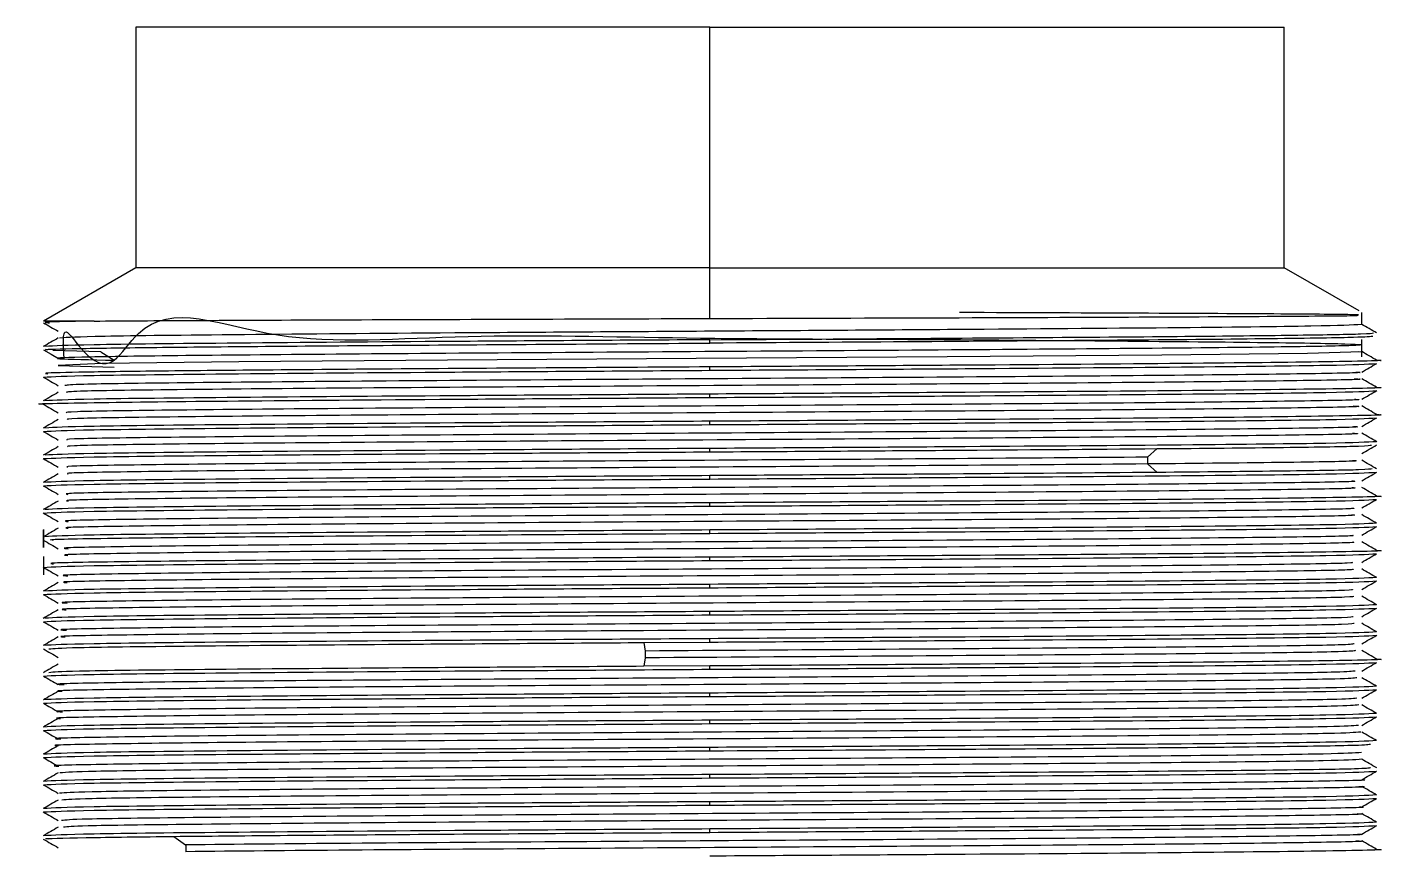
# Model space of a CAD drawing. Header units: millimetres. Extents: x 101 to 291, y 114 to 180.
# Drawn here: x 169.64 to 176.12, y 176.19 to 180.1 of the extents above; entities that cross this region are included whole.
import ezdxf

# ---------------------------------------------------------------- set-up
doc = ezdxf.new("R2010")
doc.units = ezdxf.units.MM

msp = doc.modelspace()

# ---------------------------------------------------------------- linework, layer by layer
at = {"color": 7, "linetype": 'Continuous', "lineweight": 25}
for p, q in [((170.1586, 180.0999), (170.1586, 178.9589)), ((172.8836, 180.0999), (170.1586, 180.0999)), ((172.8836, 178.9589), (172.8836, 180.0999)), ((172.8836, 180.0999), (175.6086, 180.0999)), ((175.6086, 178.9589), (175.6086, 180.0999)), ((170.1586, 178.9589), (169.72, 178.7057)), ((172.8836, 178.9589), (170.1586, 178.9589)), ((172.8836, 178.7178), (172.8836, 178.9589)), ((172.8836, 178.9589), (175.6086, 178.9589)), ((175.9646, 178.7534), (175.6086, 178.9589)), ((175.9772, 178.6894), (175.9772, 178.7468)), ((169.9609, 178.7057), (169.72, 178.7057)), ((172.8836, 178.6009), (172.8836, 178.617)), ((175.9772, 178.5355), (175.9772, 178.6178)), ((169.9919, 178.56), (169.7651, 178.5652)), ((169.9919, 178.5601), (170.0557, 178.5198)), ((172.8836, 178.4719), (172.8836, 178.488)), ((172.8836, 178.3429), (172.8836, 178.359)), ((172.8836, 178.2139), (172.8836, 178.23)), ((172.8836, 178.0849), (172.8836, 178.101)), ((175.0067, 178.1), (174.9598, 178.0597)), ((174.9598, 178.0597), (174.9598, 178.0274)), ((174.9598, 178.0274), (175.0067, 177.9871)), ((172.8836, 177.9559), (172.8836, 177.972)), ((172.8836, 177.8269), (172.8836, 177.843)), ((169.72, 177.7165), (169.72, 177.6309)), ((169.72, 177.714), (169.72, 177.6309)), ((169.72, 177.6309), (169.72, 177.714)), ((172.8836, 177.6979), (172.8836, 177.714)), ((169.72, 177.5875), (169.72, 177.5019)), ((172.8836, 177.5689), (172.8836, 177.585)), ((172.8836, 177.4399), (172.8836, 177.456)), ((172.8836, 177.3109), (172.8836, 177.327)), ((172.5696, 177.1798), (172.8836, 177.1819)), ((172.5696, 177.1799), (172.5765, 177.1396)), ((172.8836, 177.1819), (172.8836, 177.198)), ((172.5765, 177.1072), (172.5696, 177.0669)), ((172.5765, 177.1395), (172.5765, 177.1073)), ((172.8836, 177.069), (172.5696, 177.067)), ((172.8836, 177.0529), (172.8836, 177.069)), ((172.8836, 176.9239), (172.8836, 176.94)), ((172.8836, 176.7949), (172.8836, 176.811)), ((172.8836, 176.6659), (172.8836, 176.682)), ((172.8836, 176.5369), (172.8836, 176.553)), ((172.8836, 176.4079), (172.8836, 176.424)), ((170.3391, 176.2597), (170.3952, 176.2194)), ((172.8836, 176.2789), (172.8836, 176.295)), ((170.3953, 176.2194), (170.3953, 176.1871))]:
    msp.add_line(p, q, dxfattribs=at)
at = {"color": 7, "linetype": 'Continuous', "lineweight": 25, "flags": 128}
for points in [[(169.7207, 178.5684), (169.7561, 178.548), (169.7914, 178.5276)], [(175.9615, 178.5607), (175.9769, 178.5601), (175.7193, 178.552), (175.0283, 178.5439), (174.0095, 178.5359), (172.8187, 178.5278), (171.6378, 178.5197), (170.6473, 178.5116), (169.9986, 178.5036), (169.7908, 178.4955), (170.0557, 178.4874), (170.0557, 178.4874)]]:
    msp.add_lwpolyline(points, dxfattribs=at)
at = {"color": 7, "linetype": 'Continuous', "lineweight": 25}
for points, knots in [([(169.8184, 178.5282), (169.8141, 178.5928), (169.8026, 178.7671), (169.9886, 178.3756), (170.2628, 178.8277), (170.7987, 178.5695), (171.7105, 178.6518), (172.7709, 178.6208), (173.8416, 178.6201), (174.8006, 178.6113), (175.5343, 178.6047), (175.9567, 178.5975), (176.0182, 178.5905), (175.7116, 178.5834), (175.0729, 178.5764), (174.1771, 178.5693), (173.1294, 178.5622), (172.0528, 178.5551), (171.0742, 178.5481), (170.3063, 178.541), (169.8475, 178.5339), (169.7215, 178.5269), (169.9443, 178.5221), (170.0557, 178.5198)], [0, 0, 0, 0, 0.023196, 0.062577, 0.076601, 0.127902, 0.179203, 0.230505, 0.281806, 0.333107, 0.384408, 0.435709, 0.487009, 0.538309, 0.589609, 0.640908, 0.692207, 0.743506, 0.794805, 0.846104, 0.897403, 0.948702, 1, 1, 1, 1]), ([(172.8836, 178.7178), (173.2428, 178.719), (173.9603, 178.7213), (174.9115, 178.7248), (175.6059, 178.7284), (175.9799, 178.7314), (175.9604, 178.7332), (175.9534, 178.7339)], [0, 0, 0, 0, 0.2195218, 0.4386165, 0.657284, 0.8755244, 1, 1, 1, 1]), ([(175.962, 178.7354), (175.872, 178.7366), (175.6921, 178.7389), (175.0092, 178.7425), (174.3812, 178.7448), (174.0675, 178.746)], [0, 0, 0, 0, 0.33399, 0.667323, 1, 1, 1, 1]), ([(169.9609, 178.7057), (169.8403, 178.7035), (169.692, 178.7008), (169.7396, 178.6981), (169.7484, 178.6976)], [0, 0, 0, 0, 0.8130371, 1, 1, 1, 1]), ([(169.7198, 178.6977), (169.7316, 178.6909), (169.7551, 178.6773), (169.7787, 178.6637), (169.7905, 178.6569)], [0, 0, 0, 0, 0.5, 1, 1, 1, 1]), ([(175.9773, 178.6894), (175.9284, 178.6867), (175.8306, 178.6813), (175.1069, 178.6732), (174.0772, 178.6651), (172.8566, 178.657), (171.6399, 178.649), (170.6224, 178.6409), (169.921, 178.6329), (169.8374, 178.6276), (169.7963, 178.625)], [0, 0, 0, 0, 0.125441, 0.250883, 0.376326, 0.501771, 0.627217, 0.752664, 0.878112, 1, 1, 1, 1]), ([(169.9609, 178.7057), (170.1057, 178.7067), (170.3951, 178.7087), (171.1091, 178.7117), (171.9556, 178.7148), (172.5744, 178.7168), (172.8836, 178.7178)], [0, 0, 0, 0, 0.2506228, 0.5008304, 0.7506228, 1, 1, 1, 1]), ([(176.0474, 178.6491), (176.0356, 178.656), (176.012, 178.6696), (175.9885, 178.6832), (175.9767, 178.69)], [0, 0, 0, 0, 0.5, 1, 1, 1, 1]), ([(169.7904, 178.6255), (169.7786, 178.6187), (169.755, 178.6051), (169.7315, 178.5914), (169.7197, 178.5846)], [0, 0, 0, 0, 0.5, 1, 1, 1, 1]), ([(172.8836, 178.617), (172.469, 178.6143), (171.6399, 178.6089), (170.5947, 178.6009), (169.8686, 178.5929), (169.774, 178.5876), (169.7275, 178.585)], [0, 0, 0, 0, 0.251947, 0.503893, 0.75584, 1, 1, 1, 1]), ([(169.7412, 178.5686), (169.7353, 178.5692), (169.7108, 178.5714), (169.8665, 178.5754), (170.2018, 178.5805), (170.7157, 178.5856), (171.3592, 178.5907), (172.0974, 178.5958), (172.6215, 178.5992), (172.8836, 178.6009)], [0, 0, 0, 0, 0.050507, 0.208756, 0.367005, 0.525253, 0.683502, 0.841751, 1, 1, 1, 1]), ([(172.8836, 178.617), (173.1683, 178.6188), (173.7378, 178.6225), (174.5296, 178.6281), (175.2038, 178.6336), (175.7039, 178.6392), (176.0076, 178.6445), (176.0252, 178.6479), (176.0333, 178.6495)], [0, 0, 0, 0, 0.170584, 0.341168, 0.511752, 0.682336, 0.85292, 1, 1, 1, 1]), ([(176.0301, 178.6328), (176.0087, 178.6309), (175.963, 178.6268), (175.5093, 178.6205), (174.8018, 178.614), (173.8926, 178.6074), (173.2199, 178.6031), (172.8836, 178.6009)], [0, 0, 0, 0, 0.18049, 0.385367, 0.590245, 0.795122, 1, 1, 1, 1]), ([(176.0474, 178.5201), (176.0356, 178.5269), (176.012, 178.5405), (175.9885, 178.5541), (175.9767, 178.561)], [0, 0, 0, 0, 0.5, 1, 1, 1, 1]), ([(169.7201, 178.4396), (169.7677, 178.4423), (169.8628, 178.4477), (170.5943, 178.4557), (171.64, 178.4638), (172.4691, 178.4692), (172.8836, 178.4719)], [0, 0, 0, 0, 0.249949, 0.499966, 0.749983, 1, 1, 1, 1]), ([(172.8836, 178.488), (172.6215, 178.4863), (172.0974, 178.4829), (171.3592, 178.4778), (170.7157, 178.4727), (170.2018, 178.4676), (169.8665, 178.4625), (169.7108, 178.4585), (169.7353, 178.4563), (169.7412, 178.4558)], [0, 0, 0, 0, 0.158297, 0.316595, 0.474892, 0.63319, 0.791487, 0.949784, 1, 1, 1, 1]), ([(175.9485, 178.4636), (175.9567, 178.4631), (176.0089, 178.4603), (175.7364, 178.455), (175.1399, 178.4479), (174.2366, 178.4407), (173.1777, 178.4335), (172.0816, 178.4263), (171.0804, 178.4191), (170.3094, 178.4119), (169.8437, 178.4052), (169.8287, 178.401), (169.8221, 178.3991)], [0, 0, 0, 0, 0.020822, 0.1322838, 0.243745, 0.3552056, 0.4666654, 0.5781246, 0.6895831, 0.8010409, 0.9124983, 1, 1, 1, 1]), ([(176.0401, 178.5205), (176.0426, 178.5204), (176.1273, 178.5176), (175.8472, 178.5122), (175.1882, 178.5041), (174.1234, 178.4961), (173.2969, 178.4907), (172.8836, 178.488)], [0, 0, 0, 0, 0.007261, 0.255445, 0.50363, 0.751815, 1, 1, 1, 1]), ([(172.8836, 178.4719), (173.2982, 178.4746), (174.1273, 178.4799), (175.173, 178.488), (175.9045, 178.4961), (175.9996, 178.5014), (176.0471, 178.5041)], [0, 0, 0, 0, 0.250011, 0.500023, 0.750034, 1, 1, 1, 1]), ([(175.9767, 178.4634), (175.9886, 178.4702), (176.0122, 178.4839), (176.0359, 178.4975), (176.0477, 178.5044)], [0, 0, 0, 0, 0.5, 1, 1, 1, 1]), ([(169.7196, 178.4399), (169.7314, 178.433), (169.7551, 178.4194), (169.7787, 178.4057), (169.7905, 178.3989)], [0, 0, 0, 0, 0.5, 1, 1, 1, 1]), ([(175.9415, 178.4318), (175.9533, 178.4312), (176.0115, 178.4282), (175.7387, 178.4228), (175.1393, 178.4156), (174.2368, 178.4084), (173.1776, 178.4012), (172.0817, 178.394), (171.0801, 178.3868), (170.3103, 178.3796), (169.8515, 178.3731), (169.8351, 178.369), (169.8283, 178.3673)], [0, 0, 0, 0, 0.028204, 0.139664, 0.251124, 0.362583, 0.474041, 0.585499, 0.696955, 0.808412, 0.919867, 1, 1, 1, 1]), ([(176.0476, 178.3911), (176.0358, 178.3979), (176.0121, 178.4115), (175.9885, 178.4252), (175.9767, 178.432)], [0, 0, 0, 0, 0.5, 1, 1, 1, 1]), ([(169.7266, 178.3104), (169.7243, 178.3105), (169.6399, 178.3132), (169.9202, 178.3187), (170.5789, 178.3267), (171.6438, 178.3348), (172.4703, 178.3402), (172.8836, 178.3429)], [0, 0, 0, 0, 0.006712, 0.255034, 0.503356, 0.751678, 1, 1, 1, 1]), ([(169.7906, 178.3675), (169.7788, 178.3607), (169.7551, 178.347), (169.7314, 178.3334), (169.7196, 178.3266)], [0, 0, 0, 0, 0.5, 1, 1, 1, 1]), ([(172.8836, 178.359), (172.469, 178.3563), (171.6399, 178.3509), (170.5947, 178.3429), (169.8687, 178.3349), (169.7742, 178.3296), (169.7276, 178.327)], [0, 0, 0, 0, 0.251988, 0.503977, 0.755965, 1, 1, 1, 1]), ([(175.9422, 178.3346), (175.9518, 178.334), (176.0006, 178.331), (175.7126, 178.3256), (175.0963, 178.3185), (174.1816, 178.3113), (173.1171, 178.3041), (172.023, 178.2969), (171.0305, 178.2897), (170.2756, 178.2825), (169.8331, 178.276), (169.8291, 178.2718), (169.8274, 178.2701)], [0, 0, 0, 0, 0.027236, 0.138666, 0.250096, 0.361527, 0.472958, 0.58439, 0.695823, 0.807255, 0.918687, 1, 1, 1, 1]), ([(176.0396, 178.3915), (176.0422, 178.3914), (176.1273, 178.3886), (175.8473, 178.3832), (175.1882, 178.3751), (174.1234, 178.3671), (173.2969, 178.3617), (172.8836, 178.359)], [0, 0, 0, 0, 0.00778, 0.255835, 0.50389, 0.751945, 1, 1, 1, 1]), ([(172.8836, 178.3429), (173.2982, 178.3456), (174.1273, 178.3509), (175.173, 178.359), (175.9045, 178.3671), (175.9996, 178.3724), (176.0471, 178.3751)], [0, 0, 0, 0, 0.250011, 0.500023, 0.750034, 1, 1, 1, 1]), ([(175.9768, 178.3344), (175.9887, 178.3412), (176.0123, 178.3549), (176.036, 178.3685), (176.0478, 178.3754)], [0, 0, 0, 0, 0.5, 1, 1, 1, 1]), ([(169.7196, 178.3109), (169.7314, 178.304), (169.7551, 178.2904), (169.7787, 178.2767), (169.7905, 178.2699)], [0, 0, 0, 0, 0.5, 1, 1, 1, 1]), ([(175.9367, 178.3028), (175.9495, 178.302), (176.0038, 178.2989), (175.7147, 178.2934), (175.0958, 178.2862), (174.1817, 178.279), (173.117, 178.2718), (172.0231, 178.2646), (171.0302, 178.2574), (170.2766, 178.2502), (169.8403, 178.2438), (169.8345, 178.2399), (169.8322, 178.2383)], [0, 0, 0, 0, 0.0345816, 0.1460093, 0.2574377, 0.3688668, 0.4802965, 0.5917266, 0.7031569, 0.8145873, 0.9260174, 1, 1, 1, 1]), ([(176.0477, 178.2621), (176.0359, 178.2689), (176.0122, 178.2826), (175.9886, 178.2962), (175.9767, 178.303)], [0, 0, 0, 0, 0.5, 1, 1, 1, 1]), ([(169.7906, 178.2385), (169.7788, 178.2317), (169.7551, 178.218), (169.7315, 178.2044), (169.7196, 178.1975)], [0, 0, 0, 0, 0.5, 1, 1, 1, 1]), ([(169.7201, 178.1816), (169.7677, 178.1843), (169.8628, 178.1897), (170.5943, 178.1977), (171.64, 178.2058), (172.4691, 178.2112), (172.8836, 178.2139)], [0, 0, 0, 0, 0.24995, 0.499966, 0.749983, 1, 1, 1, 1]), ([(172.8836, 178.23), (172.469, 178.2273), (171.6399, 178.2219), (170.5947, 178.2139), (169.8687, 178.2059), (169.7741, 178.2006), (169.7275, 178.198)], [0, 0, 0, 0, 0.251959, 0.503919, 0.755878, 1, 1, 1, 1]), ([(175.9374, 178.2056), (175.9476, 178.2049), (175.992, 178.2018), (175.6874, 178.1962), (175.0519, 178.1891), (174.126, 178.1819), (173.0563, 178.1747), (171.9648, 178.1675), (170.9814, 178.1603), (170.243, 178.1531), (169.8232, 178.1467), (169.8293, 178.1427), (169.8317, 178.1411)], [0, 0, 0, 0, 0.033289, 0.144759, 0.256229, 0.367698, 0.479168, 0.590639, 0.70211, 0.813581, 0.925053, 1, 1, 1, 1]), ([(176.0392, 178.2625), (176.042, 178.2624), (176.1273, 178.2596), (175.8474, 178.2542), (175.1882, 178.2461), (174.1234, 178.2381), (173.2969, 178.2327), (172.8836, 178.23)], [0, 0, 0, 0, 0.008175, 0.256131, 0.504088, 0.752044, 1, 1, 1, 1]), ([(172.8836, 178.2139), (173.2982, 178.2166), (174.1273, 178.2219), (175.173, 178.23), (175.9045, 178.2381), (175.9996, 178.2434), (176.0471, 178.2461)], [0, 0, 0, 0, 0.250011, 0.500023, 0.750034, 1, 1, 1, 1]), ([(175.9767, 178.2054), (175.9886, 178.2122), (176.0122, 178.2259), (176.0359, 178.2395), (176.0477, 178.2464)], [0, 0, 0, 0, 0.5, 1, 1, 1, 1]), ([(169.7195, 178.1819), (169.7313, 178.175), (169.7549, 178.1614), (169.7786, 178.1477), (169.7904, 178.1409)], [0, 0, 0, 0, 0.5, 1, 1, 1, 1]), ([(175.9333, 178.1738), (175.9465, 178.1729), (175.9957, 178.1696), (175.6893, 178.164), (175.0515, 178.1568), (174.1261, 178.1496), (173.0563, 178.1424), (171.9649, 178.1352), (170.9811, 178.128), (170.2441, 178.1208), (169.8299, 178.1146), (169.8337, 178.1107), (169.8352, 178.1093)], [0, 0, 0, 0, 0.040591, 0.152058, 0.263524, 0.374991, 0.486458, 0.597926, 0.709394, 0.820862, 0.932332, 1, 1, 1, 1]), ([(176.0477, 178.1331), (176.0358, 178.1399), (176.0122, 178.1535), (175.9885, 178.1672), (175.9767, 178.174)], [0, 0, 0, 0, 0.5, 1, 1, 1, 1]), ([(169.7905, 178.1095), (169.7787, 178.1027), (169.7551, 178.089), (169.7314, 178.0754), (169.7196, 178.0686)], [0, 0, 0, 0, 0.5, 1, 1, 1, 1]), ([(169.7201, 178.0526), (169.7677, 178.0553), (169.8628, 178.0607), (170.5943, 178.0687), (171.64, 178.0768), (172.4691, 178.0822), (172.8836, 178.0849)], [0, 0, 0, 0, 0.24995, 0.499966, 0.749983, 1, 1, 1, 1]), ([(172.8836, 178.101), (172.469, 178.0983), (171.6399, 178.0929), (170.5947, 178.0849), (169.8689, 178.0769), (169.7743, 178.0716), (169.7278, 178.069)], [0, 0, 0, 0, 0.25204, 0.504079, 0.756119, 1, 1, 1, 1]), ([(176.0471, 178.1332), (175.9996, 178.1306), (175.9045, 178.1252), (175.1729, 178.1171), (174.1273, 178.1091), (173.2982, 178.1037), (172.8836, 178.101)], [0, 0, 0, 0, 0.24995, 0.499966, 0.749983, 1, 1, 1, 1]), ([(175.0067, 178.1), (175.2214, 178.102), (175.651, 178.1062), (175.9985, 178.1119), (176.0152, 178.1155), (176.0225, 178.1171)], [0, 0, 0, 0, 0.360054, 0.720107, 1, 1, 1, 1]), ([(175.9767, 178.0764), (175.9885, 178.0832), (176.0122, 178.0969), (176.0358, 178.1105), (176.0476, 178.1174)], [0, 0, 0, 0, 0.5, 1, 1, 1, 1]), ([(169.7196, 178.0529), (169.7314, 178.046), (169.7551, 178.0324), (169.7787, 178.0187), (169.7905, 178.0119)], [0, 0, 0, 0, 0.5, 1, 1, 1, 1]), ([(174.9598, 178.0597), (174.6674, 178.0573), (174.0826, 178.0525), (172.9921, 178.0453), (171.9077, 178.0381), (170.9326, 178.0309), (170.2114, 178.0237), (169.8132, 178.0174), (169.8287, 178.0136), (169.8347, 178.0121)], [0, 0, 0, 0, 0.1510866, 0.3021735, 0.4532614, 0.60435, 0.7554393, 0.9065289, 1, 1, 1, 1]), ([(174.9598, 178.0274), (174.6674, 178.025), (174.0826, 178.0202), (172.9921, 178.013), (171.9078, 178.0058), (170.9323, 177.9986), (170.2125, 177.9914), (169.8193, 177.9853), (169.8322, 177.9816), (169.8368, 177.9803)], [0, 0, 0, 0, 0.15258, 0.305161, 0.457743, 0.610325, 0.762908, 0.915491, 1, 1, 1, 1]), ([(175.9326, 178.0445), (175.9438, 178.0436), (175.9842, 178.0403), (175.675, 178.0346), (175.1982, 178.0298), (174.9598, 178.0274)], [0, 0, 0, 0, 0.161198, 0.580599, 1, 1, 1, 1]), ([(176.0476, 178.004), (176.0358, 178.0109), (176.0121, 178.0245), (175.9885, 178.0382), (175.9766, 178.045)], [0, 0, 0, 0, 0.5, 1, 1, 1, 1]), ([(169.7902, 177.9803), (169.7785, 177.9735), (169.755, 177.96), (169.7315, 177.9464), (169.7198, 177.9396)], [0, 0, 0, 0, 0.5, 1, 1, 1, 1]), ([(172.8836, 177.972), (172.4691, 177.9693), (171.64, 177.9639), (170.5943, 177.9559), (169.8627, 177.9478), (169.7676, 177.9424), (169.7201, 177.9397)], [0, 0, 0, 0, 0.250011, 0.500023, 0.750034, 1, 1, 1, 1]), ([(169.7201, 177.9236), (169.7677, 177.9263), (169.8628, 177.9317), (170.5943, 177.9397), (171.64, 177.9478), (172.4691, 177.9532), (172.8836, 177.9559)], [0, 0, 0, 0, 0.24995, 0.499966, 0.749983, 1, 1, 1, 1]), ([(175.9314, 177.9476), (175.9409, 177.9466), (175.9739, 177.9432), (175.6337, 177.9375), (174.9609, 177.9303), (174.0135, 177.9231), (172.9347, 177.9159), (171.8493, 177.9087), (170.8852, 177.9015), (170.1809, 177.8943), (169.8039, 177.8882), (169.828, 177.8844), (169.8367, 177.8831)], [0, 0, 0, 0, 0.045509, 0.156977, 0.268446, 0.379914, 0.491382, 0.60285, 0.714319, 0.825788, 0.937258, 1, 1, 1, 1]), ([(172.8836, 177.9559), (173.2982, 177.9586), (174.1273, 177.9639), (175.173, 177.972), (175.9045, 177.9801), (175.9996, 177.9854), (176.0471, 177.9881)], [0, 0, 0, 0, 0.250011, 0.500023, 0.750034, 1, 1, 1, 1]), ([(176.0256, 178.0045), (176.0183, 178.0028), (176.002, 177.9991), (175.6513, 177.9933), (175.2216, 177.9892), (175.0067, 177.9871)], [0, 0, 0, 0, 0.289847, 0.644923, 1, 1, 1, 1]), ([(175.9767, 177.9474), (175.9886, 177.9542), (176.0122, 177.9679), (176.0359, 177.9815), (176.0477, 177.9884)], [0, 0, 0, 0, 0.5, 1, 1, 1, 1]), ([(169.7195, 177.9239), (169.7313, 177.917), (169.755, 177.9034), (169.7786, 177.8897), (169.7904, 177.8829)], [0, 0, 0, 0, 0.5, 1, 1, 1, 1]), ([(175.93, 177.9158), (175.9418, 177.9146), (175.9787, 177.9111), (175.6352, 177.9052), (174.9606, 177.898), (174.0136, 177.8908), (172.9346, 177.8836), (171.8494, 177.8764), (170.8848, 177.8692), (170.1821, 177.862), (169.8094, 177.8561), (169.8304, 177.8525), (169.8374, 177.8513)], [0, 0, 0, 0, 0.0526921, 0.1641567, 0.2756211, 0.3870854, 0.4985497, 0.6100141, 0.7214788, 0.8329439, 0.9444095, 1, 1, 1, 1]), ([(176.0475, 177.8751), (176.0358, 177.8819), (176.0124, 177.8955), (175.9889, 177.909), (175.9772, 177.9158)], [0, 0, 0, 0, 0.5, 1, 1, 1, 1]), ([(169.7901, 177.8513), (169.7784, 177.8445), (169.7549, 177.831), (169.7315, 177.8174), (169.7197, 177.8106)], [0, 0, 0, 0, 0.5, 1, 1, 1, 1]), ([(169.7201, 177.7946), (169.7677, 177.7973), (169.8628, 177.8027), (170.5943, 177.8107), (171.64, 177.8188), (172.4691, 177.8242), (172.8836, 177.8269)], [0, 0, 0, 0, 0.24995, 0.499966, 0.749983, 1, 1, 1, 1]), ([(172.8836, 177.843), (172.469, 177.8403), (171.6399, 177.8349), (170.5947, 177.8269), (169.8684, 177.8189), (169.7738, 177.8136), (169.7273, 177.811)], [0, 0, 0, 0, 0.251889, 0.503777, 0.755666, 1, 1, 1, 1]), ([(175.9301, 177.8186), (175.9384, 177.8175), (175.9646, 177.814), (175.6052, 177.8081), (174.9144, 177.8009), (173.9566, 177.7937), (172.8738, 177.7865), (171.7921, 177.7793), (170.8381, 177.7721), (170.1513, 177.7649), (169.7945, 177.7589), (169.8266, 177.7553), (169.8375, 177.7541)], [0, 0, 0, 0, 0.051567, 0.163014, 0.274462, 0.385908, 0.497354, 0.608799, 0.720243, 0.831687, 0.94313, 1, 1, 1, 1]), ([(176.0401, 177.8755), (176.0426, 177.8754), (176.1273, 177.8726), (175.8472, 177.8672), (175.1882, 177.8591), (174.1234, 177.8511), (173.2969, 177.8457), (172.8836, 177.843)], [0, 0, 0, 0, 0.007254, 0.255441, 0.503627, 0.751814, 1, 1, 1, 1]), ([(172.8836, 177.8269), (173.2982, 177.8296), (174.1273, 177.8349), (175.173, 177.843), (175.9045, 177.8511), (175.9996, 177.8564), (176.0471, 177.8591)], [0, 0, 0, 0, 0.250011, 0.500023, 0.750034, 1, 1, 1, 1]), ([(175.9767, 177.8184), (175.9885, 177.8252), (176.0121, 177.8389), (176.0358, 177.8525), (176.0476, 177.8593)], [0, 0, 0, 0, 0.4999997, 1, 1, 1, 1]), ([(169.7195, 177.7948), (169.7313, 177.788), (169.755, 177.7744), (169.7786, 177.7607), (169.7905, 177.7539)], [0, 0, 0, 0, 0.5, 1, 1, 1, 1]), ([(175.9301, 177.7868), (175.9403, 177.7855), (175.9698, 177.7818), (175.6066, 177.7758), (174.9141, 177.7686), (173.9567, 177.7614), (172.8737, 177.7542), (171.7921, 177.747), (170.8377, 177.7398), (170.1527, 177.7326), (169.7995, 177.7268), (169.8281, 177.7233), (169.8369, 177.7223)], [0, 0, 0, 0, 0.0587015, 0.1701495, 0.281597, 0.3930438, 0.5044899, 0.6159353, 0.72738, 0.8388241, 0.9502676, 1, 1, 1, 1]), ([(176.0475, 177.7461), (176.0357, 177.7529), (176.0123, 177.7664), (175.9888, 177.78), (175.9771, 177.7868)], [0, 0, 0, 0, 0.5, 1, 1, 1, 1]), ([(169.79, 177.7222), (169.7783, 177.7155), (169.7548, 177.7019), (169.7314, 177.6884), (169.7196, 177.6816)], [0, 0, 0, 0, 0.5, 1, 1, 1, 1]), ([(172.8836, 177.714), (172.469, 177.7113), (171.6399, 177.7059), (170.5947, 177.6979), (169.8679, 177.6899), (169.7733, 177.6846), (169.7266, 177.682)], [0, 0, 0, 0, 0.251716, 0.503431, 0.755147, 1, 1, 1, 1]), ([(169.7687, 177.6656), (169.7578, 177.6667), (169.7229, 177.6702), (170.0818, 177.6761), (170.7847, 177.6834), (171.7681, 177.6906), (172.5118, 177.6955), (172.8836, 177.6979)], [0, 0, 0, 0, 0.10121, 0.325908, 0.550605, 0.775303, 1, 1, 1, 1]), ([(175.9299, 177.6896), (175.9362, 177.6883), (175.9548, 177.6847), (175.5754, 177.6787), (174.8671, 177.6715), (173.8993, 177.6643), (172.8129, 177.6571), (171.7353, 177.6499), (170.7917, 177.6427), (170.1228, 177.6355), (169.7855, 177.6296), (169.8247, 177.6262), (169.837, 177.6251)], [0, 0, 0, 0, 0.057729, 0.16915, 0.280572, 0.391995, 0.503418, 0.614842, 0.726266, 0.83769, 0.949113, 1, 1, 1, 1]), ([(176.0471, 177.7462), (175.9996, 177.7436), (175.9045, 177.7382), (175.1729, 177.7301), (174.1273, 177.7221), (173.2982, 177.7167), (172.8836, 177.714)], [0, 0, 0, 0, 0.24995, 0.499966, 0.749983, 1, 1, 1, 1]), ([(172.8836, 177.6979), (173.2982, 177.7006), (174.1273, 177.7059), (175.173, 177.714), (175.9045, 177.7221), (175.9996, 177.7274), (176.0471, 177.7301)], [0, 0, 0, 0, 0.250011, 0.500023, 0.750034, 1, 1, 1, 1]), ([(175.9767, 177.6894), (175.9885, 177.6962), (176.0122, 177.7099), (176.0358, 177.7235), (176.0477, 177.7303)], [0, 0, 0, 0, 0.5, 1, 1, 1, 1]), ([(169.7196, 177.6658), (169.7315, 177.659), (169.7551, 177.6453), (169.7788, 177.6317), (169.7906, 177.6248)], [0, 0, 0, 0, 0.5, 1, 1, 1, 1]), ([(175.9311, 177.6578), (175.9391, 177.6564), (175.9606, 177.6526), (175.5768, 177.6464), (174.8668, 177.6392), (173.8994, 177.632), (172.8129, 177.6248), (171.7353, 177.6176), (170.7915, 177.6104), (170.1236, 177.6033), (169.7878, 177.5974), (169.825, 177.594), (169.836, 177.593)], [0, 0, 0, 0, 0.0646799, 0.1757199, 0.2867605, 0.3978018, 0.5088437, 0.619886, 0.7309286, 0.8419711, 0.9530135, 1, 1, 1, 1]), ([(176.0475, 177.6171), (176.0357, 177.6239), (176.0123, 177.6374), (175.9888, 177.651), (175.9771, 177.6578)], [0, 0, 0, 0, 0.5, 1, 1, 1, 1]), ([(169.7201, 177.5366), (169.7677, 177.5393), (169.8628, 177.5447), (170.5943, 177.5527), (171.64, 177.5608), (172.4691, 177.5662), (172.8836, 177.5689)], [0, 0, 0, 0, 0.24995, 0.499966, 0.749983, 1, 1, 1, 1]), ([(172.8836, 177.585), (172.5118, 177.5826), (171.7682, 177.5778), (170.7845, 177.5705), (170.0825, 177.5633), (169.725, 177.5574), (169.7583, 177.554), (169.7681, 177.553)], [0, 0, 0, 0, 0.226118, 0.452236, 0.678354, 0.904471, 1, 1, 1, 1]), ([(175.9308, 177.5606), (175.9345, 177.5592), (175.9446, 177.5554), (175.5446, 177.5493), (174.819, 177.5421), (173.8416, 177.5349), (172.7521, 177.5277), (171.6789, 177.5205), (170.7462, 177.5133), (170.0956, 177.5061), (169.777, 177.5004), (169.8226, 177.497), (169.8357, 177.4961)], [0, 0, 0, 0, 0.063683, 0.175119, 0.286556, 0.397992, 0.509427, 0.620862, 0.732296, 0.843729, 0.955162, 1, 1, 1, 1]), ([(176.0404, 177.6175), (176.0427, 177.6174), (176.1273, 177.6146), (175.8471, 177.6092), (175.1883, 177.6011), (174.1234, 177.5931), (173.2969, 177.5877), (172.8836, 177.585)], [0, 0, 0, 0, 0.007001, 0.255251, 0.503501, 0.75175, 1, 1, 1, 1]), ([(172.8836, 177.5689), (173.2982, 177.5716), (174.1273, 177.5769), (175.173, 177.585), (175.9045, 177.5931), (175.9996, 177.5984), (176.0471, 177.6011)], [0, 0, 0, 0, 0.250011, 0.500023, 0.750034, 1, 1, 1, 1]), ([(175.9766, 177.5604), (175.9885, 177.5672), (176.0121, 177.5808), (176.0358, 177.5945), (176.0476, 177.6013)], [0, 0, 0, 0, 0.5, 1, 1, 1, 1]), ([(169.7195, 177.5368), (169.7313, 177.53), (169.755, 177.5163), (169.7787, 177.5027), (169.7905, 177.4958)], [0, 0, 0, 0, 0.5000003, 1, 1, 1, 1]), ([(175.9335, 177.5288), (175.9384, 177.5272), (175.951, 177.5233), (175.5459, 177.517), (174.8188, 177.5098), (173.8417, 177.5026), (172.752, 177.4954), (171.679, 177.4882), (170.7457, 177.481), (170.0973, 177.4739), (169.781, 177.4683), (169.822, 177.4651), (169.8324, 177.4642)], [0, 0, 0, 0, 0.070925, 0.182364, 0.293803, 0.405242, 0.516679, 0.628117, 0.739553, 0.850989, 0.962424, 1, 1, 1, 1]), ([(176.0477, 177.488), (176.0358, 177.4948), (176.0122, 177.5085), (175.9885, 177.5222), (175.9767, 177.529)], [0, 0, 0, 0, 0.5000003, 1, 1, 1, 1]), ([(169.7904, 177.4645), (169.7786, 177.4576), (169.7549, 177.444), (169.7312, 177.4303), (169.7194, 177.4235)], [0, 0, 0, 0, 0.5, 1, 1, 1, 1]), ([(169.7201, 177.4076), (169.7677, 177.4103), (169.8628, 177.4157), (170.5943, 177.4237), (171.64, 177.4318), (172.4691, 177.4372), (172.8836, 177.4399)], [0, 0, 0, 0, 0.24995, 0.499966, 0.749983, 1, 1, 1, 1]), ([(172.8836, 177.456), (172.469, 177.4533), (171.6399, 177.4479), (170.5946, 177.4399), (169.8676, 177.4319), (169.7729, 177.4266), (169.7262, 177.424)], [0, 0, 0, 0, 0.251606, 0.503211, 0.754817, 1, 1, 1, 1]), ([(175.9328, 177.4316), (175.9332, 177.4301), (175.934, 177.4262), (175.5127, 177.4199), (174.7703, 177.4127), (173.7836, 177.4055), (172.6913, 177.3983), (171.6231, 177.3911), (170.7013, 177.3839), (170.0695, 177.3767), (169.7688, 177.3711), (169.8198, 177.3679), (169.8329, 177.3671)], [0, 0, 0, 0, 0.06984, 0.181277, 0.292715, 0.404154, 0.515594, 0.627034, 0.738475, 0.849916, 0.961357, 1, 1, 1, 1]), ([(176.0471, 177.4882), (175.9996, 177.4856), (175.9045, 177.4802), (175.1729, 177.4721), (174.1273, 177.4641), (173.2982, 177.4587), (172.8836, 177.456)], [0, 0, 0, 0, 0.24995, 0.499966, 0.749983, 1, 1, 1, 1]), ([(172.8836, 177.4399), (173.2982, 177.4426), (174.1273, 177.4479), (175.173, 177.456), (175.9045, 177.4641), (175.9996, 177.4694), (176.0471, 177.4721)], [0, 0, 0, 0, 0.250011, 0.500023, 0.750034, 1, 1, 1, 1]), ([(175.9767, 177.4314), (175.9885, 177.4382), (176.0122, 177.4518), (176.0358, 177.4655), (176.0476, 177.4723)], [0, 0, 0, 0, 0.5, 1, 1, 1, 1]), ([(169.7196, 177.4078), (169.7314, 177.401), (169.7551, 177.3873), (169.7788, 177.3737), (169.7906, 177.3668)], [0, 0, 0, 0, 0.5, 1, 1, 1, 1]), ([(175.9368, 177.3998), (175.938, 177.3981), (175.941, 177.394), (175.5138, 177.3876), (174.77, 177.3804), (173.7837, 177.3732), (172.6912, 177.366), (171.6232, 177.3588), (170.7008, 177.3516), (170.0714, 177.3445), (169.7723, 177.339), (169.8181, 177.3359), (169.8282, 177.3353)], [0, 0, 0, 0, 0.0771346, 0.1885753, 0.3000166, 0.4114586, 0.5229014, 0.6343448, 0.7457888, 0.8572332, 0.9686779, 1, 1, 1, 1]), ([(176.0477, 177.359), (176.0358, 177.3658), (176.0122, 177.3795), (175.9885, 177.3932), (175.9767, 177.4)], [0, 0, 0, 0, 0.5, 1, 1, 1, 1]), ([(169.7905, 177.3355), (169.7787, 177.3287), (169.755, 177.315), (169.7313, 177.3013), (169.7195, 177.2945)], [0, 0, 0, 0, 0.5, 1, 1, 1, 1]), ([(169.7201, 177.2786), (169.7677, 177.2813), (169.8628, 177.2867), (170.5943, 177.2947), (171.64, 177.3028), (172.4691, 177.3082), (172.8836, 177.3109)], [0, 0, 0, 0, 0.24995, 0.499966, 0.749983, 1, 1, 1, 1]), ([(172.8836, 177.327), (172.469, 177.3243), (171.6399, 177.3189), (170.5947, 177.3109), (169.8677, 177.3029), (169.773, 177.2976), (169.7263, 177.295)], [0, 0, 0, 0, 0.251644, 0.503289, 0.754933, 1, 1, 1, 1]), ([(175.9359, 177.3026), (175.9322, 177.3009), (175.923, 177.2969), (175.4797, 177.2905), (174.7208, 177.2833), (173.7252, 177.2761), (172.6306, 177.2689), (171.5677, 177.2617), (170.6573, 177.2545), (170.0448, 177.2473), (169.7611, 177.2419), (169.8166, 177.2388), (169.8291, 177.2381)], [0, 0, 0, 0, 0.075829, 0.187304, 0.29878, 0.410255, 0.52173, 0.633206, 0.744682, 0.856158, 0.967635, 1, 1, 1, 1]), ([(176.0471, 177.3592), (175.9996, 177.3566), (175.9045, 177.3512), (175.1729, 177.3431), (174.1273, 177.3351), (173.2982, 177.3297), (172.8836, 177.327)], [0, 0, 0, 0, 0.24995, 0.499966, 0.749983, 1, 1, 1, 1]), ([(172.8836, 177.3109), (173.2982, 177.3136), (174.1273, 177.3189), (175.173, 177.327), (175.9045, 177.3351), (175.9996, 177.3404), (176.0471, 177.3431)], [0, 0, 0, 0, 0.250011, 0.500023, 0.750034, 1, 1, 1, 1]), ([(175.9767, 177.3023), (175.9886, 177.3092), (176.0122, 177.3228), (176.0359, 177.3365), (176.0477, 177.3433)], [0, 0, 0, 0, 0.5, 1, 1, 1, 1]), ([(169.7196, 177.2788), (169.7315, 177.272), (169.7551, 177.2583), (169.7788, 177.2447), (169.7906, 177.2378)], [0, 0, 0, 0, 0.5, 1, 1, 1, 1]), ([(175.9413, 177.2707), (175.9381, 177.269), (175.9305, 177.2648), (175.4808, 177.2582), (174.7206, 177.251), (173.7253, 177.2438), (172.6305, 177.2366), (171.5678, 177.2294), (170.6567, 177.2223), (170.0468, 177.2151), (169.764, 177.2097), (169.8138, 177.2068), (169.823, 177.2063)], [0, 0, 0, 0, 0.083171, 0.194649, 0.306127, 0.417605, 0.529083, 0.640561, 0.75204, 0.863518, 0.974998, 1, 1, 1, 1]), ([(176.0471, 177.2302), (175.9996, 177.2276), (175.9045, 177.2222), (175.1729, 177.2141), (174.1273, 177.2061), (173.2982, 177.2007), (172.8836, 177.198)], [0, 0, 0, 0, 0.24995, 0.499966, 0.749983, 1, 1, 1, 1]), ([(176.0478, 177.23), (176.036, 177.2368), (176.0123, 177.2505), (175.9887, 177.2641), (175.9768, 177.271)], [0, 0, 0, 0, 0.5000003, 1, 1, 1, 1]), ([(169.7906, 177.2065), (169.7787, 177.1997), (169.7551, 177.186), (169.7314, 177.1723), (169.7196, 177.1655)], [0, 0, 0, 0, 0.5, 1, 1, 1, 1]), ([(172.8836, 177.198), (172.4691, 177.1953), (171.64, 177.1899), (170.5943, 177.1819), (169.8627, 177.1738), (169.7676, 177.1684), (169.7201, 177.1657)], [0, 0, 0, 0, 0.250011, 0.500023, 0.750034, 1, 1, 1, 1]), ([(169.7457, 177.1496), (169.7688, 177.1519), (169.8185, 177.1567), (170.4356, 177.1642), (171.3841, 177.172), (172.1744, 177.1772), (172.5696, 177.1798)], [0, 0, 0, 0, 0.224805, 0.483203, 0.741602, 1, 1, 1, 1]), ([(175.9405, 177.1736), (175.932, 177.1718), (175.9121, 177.1676), (175.4457, 177.1611), (174.6713, 177.1539), (173.6647, 177.1467), (172.9392, 177.1419), (172.5765, 177.1395)], [0, 0, 0, 0, 0.155411, 0.36656, 0.577707, 0.788854, 1, 1, 1, 1]), ([(172.8836, 177.1819), (173.2982, 177.1846), (174.1273, 177.1899), (175.173, 177.198), (175.9045, 177.2061), (175.9996, 177.2114), (176.0471, 177.2141)], [0, 0, 0, 0, 0.250011, 0.500023, 0.750034, 1, 1, 1, 1]), ([(175.9767, 177.1733), (175.9885, 177.1802), (176.0122, 177.1938), (176.0358, 177.2075), (176.0477, 177.2143)], [0, 0, 0, 0, 0.4999997, 1, 1, 1, 1]), ([(169.7199, 177.1497), (169.7316, 177.1429), (169.7552, 177.1293), (169.7788, 177.1157), (169.7906, 177.1088)], [0, 0, 0, 0, 0.5, 1, 1, 1, 1]), ([(175.9473, 177.1418), (175.9389, 177.1398), (175.9201, 177.1355), (175.4467, 177.1288), (174.6711, 177.1216), (173.6648, 177.1144), (172.9393, 177.1096), (172.5765, 177.1072)], [0, 0, 0, 0, 0.167056, 0.375294, 0.58353, 0.791765, 1, 1, 1, 1]), ([(176.0409, 177.1015), (176.043, 177.1014), (176.1273, 177.0986), (175.847, 177.0932), (175.1883, 177.0851), (174.1234, 177.0771), (173.2969, 177.0717), (172.8836, 177.069)], [0, 0, 0, 0, 0.006501, 0.254876, 0.503251, 0.751625, 1, 1, 1, 1]), ([(176.0478, 177.101), (176.0359, 177.1078), (176.0123, 177.1215), (175.9886, 177.1352), (175.9768, 177.142)], [0, 0, 0, 0, 0.5000003, 1, 1, 1, 1]), ([(169.7905, 177.0775), (169.7787, 177.0707), (169.7551, 177.0571), (169.7316, 177.0435), (169.7198, 177.0367)], [0, 0, 0, 0, 0.5, 1, 1, 1, 1]), ([(169.7201, 177.0206), (169.7677, 177.0233), (169.8628, 177.0287), (170.5943, 177.0367), (171.64, 177.0448), (172.4691, 177.0502), (172.8836, 177.0529)], [0, 0, 0, 0, 0.24995, 0.499966, 0.749983, 1, 1, 1, 1]), ([(172.5696, 177.067), (172.1744, 177.0644), (171.3841, 177.0591), (170.4356, 177.0513), (169.8185, 177.0439), (169.7688, 177.039), (169.7457, 177.0367)], [0, 0, 0, 0, 0.258392, 0.516785, 0.775177, 1, 1, 1, 1]), ([(175.9459, 177.0446), (175.932, 177.0427), (175.9005, 177.0384), (175.4107, 177.0317), (174.62, 177.0245), (173.6074, 177.0173), (172.5094, 177.0101), (171.4584, 177.0029), (170.5716, 176.9957), (169.9987, 176.9886), (169.7462, 176.9833), (169.8084, 176.9805), (169.8179, 176.9801)], [0, 0, 0, 0, 0.088219, 0.199698, 0.311177, 0.422655, 0.534132, 0.64561, 0.757087, 0.868565, 0.980043, 1, 1, 1, 1]), ([(172.8836, 177.0529), (173.2982, 177.0556), (174.1273, 177.0609), (175.173, 177.069), (175.9045, 177.0771), (175.9996, 177.0824), (176.0471, 177.0851)], [0, 0, 0, 0, 0.250011, 0.500023, 0.750034, 1, 1, 1, 1]), ([(175.9767, 177.0443), (175.9885, 177.0511), (176.0121, 177.0648), (176.0357, 177.0784), (176.0475, 177.0852)], [0, 0, 0, 0, 0.5, 1, 1, 1, 1]), ([(169.7199, 177.0207), (169.7317, 177.0139), (169.7552, 177.0003), (169.7788, 176.9867), (169.7906, 176.9799)], [0, 0, 0, 0, 0.5, 1, 1, 1, 1]), ([(175.9541, 177.0128), (175.9398, 177.0107), (175.909, 177.0063), (175.4117, 176.9994), (174.6198, 176.9922), (173.6075, 176.985), (172.5094, 176.9778), (171.4586, 176.9707), (170.5708, 176.9635), (170.0013, 176.9563), (169.7478, 176.9512), (169.8034, 176.9485), (169.809, 176.9483)], [0, 0, 0, 0, 0.095592, 0.207071, 0.31855, 0.430028, 0.541506, 0.652984, 0.764462, 0.87594, 0.987418, 1, 1, 1, 1]), ([(176.0471, 176.9722), (175.9996, 176.9696), (175.9045, 176.9642), (175.1729, 176.9561), (174.1273, 176.9481), (173.2982, 176.9427), (172.8836, 176.94)], [0, 0, 0, 0, 0.24995, 0.499966, 0.749983, 1, 1, 1, 1]), ([(176.0475, 176.9721), (176.0357, 176.979), (176.0122, 176.9926), (175.9886, 177.0062), (175.9768, 177.013)], [0, 0, 0, 0, 0.5, 1, 1, 1, 1]), ([(169.7906, 176.9485), (169.7788, 176.9417), (169.7552, 176.9281), (169.7316, 176.9145), (169.7199, 176.9077)], [0, 0, 0, 0, 0.5, 1, 1, 1, 1]), ([(172.8836, 176.94), (172.4691, 176.9373), (171.64, 176.9319), (170.5943, 176.9239), (169.8627, 176.9158), (169.7676, 176.9104), (169.7201, 176.9077)], [0, 0, 0, 0, 0.250011, 0.500023, 0.750034, 1, 1, 1, 1]), ([(169.7201, 176.8916), (169.7677, 176.8943), (169.8628, 176.8997), (170.5943, 176.9077), (171.64, 176.9158), (172.4691, 176.9212), (172.8836, 176.9239)], [0, 0, 0, 0, 0.24995, 0.499966, 0.749983, 1, 1, 1, 1]), ([(175.953, 176.9156), (175.9329, 176.9135), (175.8891, 176.9091), (175.3749, 176.9023), (174.5688, 176.8951), (173.5482, 176.8879), (172.449, 176.8807), (171.4045, 176.8735), (170.5299, 176.8664), (169.9775, 176.8592), (169.739, 176.8541), (169.8036, 176.8514), (169.8107, 176.8511)], [0, 0, 0, 0, 0.094568, 0.20601, 0.317452, 0.428894, 0.540335, 0.651776, 0.763216, 0.874655, 0.986093, 1, 1, 1, 1]), ([(172.8836, 176.9239), (173.2982, 176.9266), (174.1273, 176.9319), (175.173, 176.94), (175.9045, 176.9481), (175.9996, 176.9534), (176.0471, 176.9561)], [0, 0, 0, 0, 0.250011, 0.500023, 0.750034, 1, 1, 1, 1]), ([(175.9767, 176.9154), (175.9885, 176.9222), (176.0121, 176.9358), (176.0357, 176.9494), (176.0474, 176.9562)], [0, 0, 0, 0, 0.5, 1, 1, 1, 1]), ([(169.7198, 176.8917), (169.7316, 176.8849), (169.7552, 176.8713), (169.7787, 176.8576), (169.7905, 176.8508)], [0, 0, 0, 0, 0.5000003, 1, 1, 1, 1]), ([(175.9625, 176.8838), (175.9417, 176.8816), (175.898, 176.877), (175.3758, 176.87), (174.5686, 176.8628), (173.5483, 176.8556), (172.449, 176.8484), (171.4047, 176.8413), (170.529, 176.8341), (169.9803, 176.8269), (169.7399, 176.8219), (169.7973, 176.8194), (169.8005, 176.8193)], [0, 0, 0, 0, 0.101946, 0.213388, 0.324829, 0.43627, 0.547711, 0.659151, 0.77059, 0.882028, 0.993466, 1, 1, 1, 1]), ([(176.0471, 176.8432), (175.9996, 176.8406), (175.9045, 176.8352), (175.1729, 176.8271), (174.1273, 176.8191), (173.2982, 176.8137), (172.8836, 176.811)], [0, 0, 0, 0, 0.24995, 0.499966, 0.749983, 1, 1, 1, 1]), ([(176.0475, 176.8432), (176.0357, 176.85), (176.0121, 176.8636), (175.9886, 176.8772), (175.9768, 176.884)], [0, 0, 0, 0, 0.5, 1, 1, 1, 1]), ([(169.7905, 176.8195), (169.7787, 176.8127), (169.7551, 176.7991), (169.7316, 176.7855), (169.7198, 176.7787)], [0, 0, 0, 0, 0.5, 1, 1, 1, 1]), ([(172.8836, 176.811), (172.4691, 176.8083), (171.64, 176.8029), (170.5943, 176.7949), (169.8627, 176.7868), (169.7676, 176.7814), (169.7201, 176.7787)], [0, 0, 0, 0, 0.250011, 0.500023, 0.750034, 1, 1, 1, 1]), ([(169.7201, 176.7626), (169.7677, 176.7653), (169.8628, 176.7707), (170.5943, 176.7787), (171.64, 176.7868), (172.4691, 176.7922), (172.8836, 176.7949)], [0, 0, 0, 0, 0.24995, 0.499966, 0.749983, 1, 1, 1, 1]), ([(175.9609, 176.7866), (175.9339, 176.7844), (175.877, 176.7799), (175.3379, 176.7729), (174.5168, 176.7657), (173.4887, 176.7585), (172.3889, 176.7513), (171.3513, 176.7441), (170.489, 176.737), (169.9577, 176.7298), (169.732, 176.7248), (169.7978, 176.7223), (169.802, 176.7221)], [0, 0, 0, 0, 0.100849, 0.212293, 0.323738, 0.435184, 0.54663, 0.658077, 0.769525, 0.880973, 0.992421, 1, 1, 1, 1]), ([(172.8836, 176.7949), (173.2982, 176.7976), (174.1273, 176.8029), (175.173, 176.811), (175.9045, 176.8191), (175.9996, 176.8244), (176.0471, 176.8271)], [0, 0, 0, 0, 0.250011, 0.500023, 0.750034, 1, 1, 1, 1]), ([(175.9766, 176.7864), (175.9884, 176.7932), (176.012, 176.8068), (176.0356, 176.8204), (176.0474, 176.8272)], [0, 0, 0, 0, 0.5, 1, 1, 1, 1]), ([(169.7197, 176.7627), (169.7315, 176.7559), (169.7551, 176.7423), (169.7787, 176.7287), (169.7905, 176.7219)], [0, 0, 0, 0, 0.5, 1, 1, 1, 1]), ([(175.9718, 176.7548), (175.9436, 176.7525), (175.8864, 176.7477), (175.3387, 176.7406), (174.5166, 176.7334), (173.4888, 176.7262), (172.3888, 176.719), (171.3515, 176.7119), (170.488, 176.7047), (169.9609, 176.6975), (169.7321, 176.6927), (169.7903, 176.6903), (169.7905, 176.6903)], [0, 0, 0, 0, 0.108214, 0.219654, 0.331094, 0.442535, 0.553977, 0.66542, 0.776863, 0.888306, 0.99975, 1, 1, 1, 1]), ([(176.0471, 176.7142), (175.9996, 176.7116), (175.9045, 176.7062), (175.1729, 176.6981), (174.1273, 176.6901), (173.2982, 176.6847), (172.8836, 176.682)], [0, 0, 0, 0, 0.24995, 0.499966, 0.749983, 1, 1, 1, 1]), ([(176.0474, 176.7142), (176.0356, 176.721), (176.012, 176.7346), (175.9884, 176.7482), (175.9767, 176.755)], [0, 0, 0, 0, 0.5, 1, 1, 1, 1]), ([(169.7904, 176.6905), (169.7786, 176.6837), (169.7551, 176.6701), (169.7315, 176.6565), (169.7197, 176.6497)], [0, 0, 0, 0, 0.5, 1, 1, 1, 1]), ([(172.8836, 176.682), (172.4691, 176.6793), (171.64, 176.6739), (170.5943, 176.6659), (169.8627, 176.6578), (169.7676, 176.6524), (169.7201, 176.6497)], [0, 0, 0, 0, 0.250011, 0.500023, 0.750034, 1, 1, 1, 1]), ([(169.7201, 176.6336), (169.7677, 176.6363), (169.8628, 176.6417), (170.5943, 176.6497), (171.64, 176.6578), (172.4691, 176.6632), (172.8836, 176.6659)], [0, 0, 0, 0, 0.24995, 0.499966, 0.749983, 1, 1, 1, 1]), ([(175.9757, 176.6578), (175.9402, 176.6554), (175.8691, 176.6507), (175.3003, 176.6435), (174.4641, 176.6363), (173.429, 176.6291), (172.3287, 176.6219), (171.2985, 176.6147), (170.4489, 176.6076), (169.9393, 176.6004), (169.7253, 176.5955), (169.7917, 176.5931), (169.7926, 176.5931)], [0, 0, 0, 0, 0.110067, 0.221125, 0.332183, 0.443241, 0.554299, 0.665357, 0.776414, 0.88747, 0.998526, 1, 1, 1, 1]), ([(172.8836, 176.6659), (173.2294, 176.6681), (173.921, 176.6726), (174.8503, 176.6793), (175.5595, 176.6861), (175.9892, 176.6923), (176.0098, 176.6964), (176.0189, 176.6981)], [0, 0, 0, 0, 0.208831, 0.417662, 0.626493, 0.835323, 1, 1, 1, 1]), ([(169.7196, 176.6338), (169.7314, 176.627), (169.7551, 176.6133), (169.7787, 176.5997), (169.7905, 176.5929)], [0, 0, 0, 0, 0.5000003, 1, 1, 1, 1]), ([(175.9774, 176.6256), (175.9417, 176.6232), (175.8705, 176.6184), (175.3005, 176.6112), (174.4642, 176.604), (173.4287, 176.5968), (172.3297, 176.5897), (171.2951, 176.5825), (170.4616, 176.5753), (169.9007, 176.5682), (169.832, 176.5635), (169.7985, 176.5612)], [0, 0, 0, 0, 0.111696, 0.223392, 0.335089, 0.446785, 0.558481, 0.670177, 0.781873, 0.893567, 1, 1, 1, 1]), ([(176.0189, 176.5853), (176.0098, 176.5835), (175.9892, 176.5795), (175.5595, 176.5732), (174.8503, 176.5665), (173.921, 176.5597), (173.2294, 176.5552), (172.8836, 176.553)], [0, 0, 0, 0, 0.164659, 0.373494, 0.582329, 0.791165, 1, 1, 1, 1]), ([(176.0477, 176.5851), (176.0359, 176.5919), (176.0124, 176.6054), (175.9889, 176.619), (175.9772, 176.6258)], [0, 0, 0, 0, 0.5, 1, 1, 1, 1]), ([(169.7901, 176.5613), (169.7784, 176.5545), (169.7549, 176.5409), (169.7314, 176.5273), (169.7196, 176.5206)], [0, 0, 0, 0, 0.5, 1, 1, 1, 1]), ([(172.8836, 176.553), (172.4691, 176.5503), (171.64, 176.5449), (170.5943, 176.5369), (169.8627, 176.5288), (169.7676, 176.5234), (169.7201, 176.5207)], [0, 0, 0, 0, 0.250011, 0.500023, 0.750034, 1, 1, 1, 1]), ([(169.7201, 176.5046), (169.7677, 176.5073), (169.8628, 176.5127), (170.5943, 176.5207), (171.64, 176.5288), (172.4691, 176.5342), (172.8836, 176.5369)], [0, 0, 0, 0, 0.24995, 0.499966, 0.749983, 1, 1, 1, 1]), ([(175.975, 176.5286), (175.9756, 176.5285), (176.0338, 176.5261), (175.8034, 176.5213), (175.2731, 176.5141), (174.4079, 176.5069), (173.3696, 176.4997), (172.2697, 176.4925), (171.243, 176.4854), (170.4231, 176.4782), (169.8793, 176.4711), (169.8241, 176.4664), (169.7971, 176.4641)], [0, 0, 0, 0, 0.001175, 0.112632, 0.22409, 0.335548, 0.447007, 0.558467, 0.669927, 0.781388, 0.892849, 1, 1, 1, 1]), ([(172.8836, 176.5369), (173.2982, 176.5396), (174.1273, 176.5449), (175.173, 176.553), (175.9045, 176.5611), (175.9996, 176.5664), (176.0471, 176.5691)], [0, 0, 0, 0, 0.250011, 0.500023, 0.750034, 1, 1, 1, 1]), ([(175.9767, 176.5284), (175.9885, 176.5352), (176.0121, 176.5488), (176.0358, 176.5625), (176.0476, 176.5693)], [0, 0, 0, 0, 0.5, 1, 1, 1, 1]), ([(169.7195, 176.5048), (169.7313, 176.498), (169.755, 176.4843), (169.7786, 176.4707), (169.7904, 176.4639)], [0, 0, 0, 0, 0.5, 1, 1, 1, 1]), ([(175.9638, 176.4968), (175.9685, 176.4966), (176.0341, 176.494), (175.8067, 176.489), (175.2723, 176.4818), (174.4082, 176.4746), (173.3695, 176.4674), (172.2698, 176.4603), (171.2427, 176.4531), (170.4238, 176.4459), (169.8886, 176.4389), (169.8336, 176.4344), (169.8077, 176.4323)], [0, 0, 0, 0, 0.008536, 0.119995, 0.231454, 0.342913, 0.454373, 0.565834, 0.677295, 0.788757, 0.90022, 1, 1, 1, 1]), ([(176.0471, 176.4562), (175.9996, 176.4536), (175.9045, 176.4482), (175.1729, 176.4401), (174.1273, 176.4321), (173.2982, 176.4267), (172.8836, 176.424)], [0, 0, 0, 0, 0.24995, 0.499966, 0.749983, 1, 1, 1, 1]), ([(176.0476, 176.4561), (176.0358, 176.4629), (176.0123, 176.4764), (175.9888, 176.49), (175.9771, 176.4968)], [0, 0, 0, 0, 0.5, 1, 1, 1, 1]), ([(169.7901, 176.4323), (169.7783, 176.4255), (169.7548, 176.4119), (169.7313, 176.3984), (169.7196, 176.3916)], [0, 0, 0, 0, 0.5, 1, 1, 1, 1]), ([(172.8836, 176.424), (172.4691, 176.4213), (171.64, 176.4159), (170.5943, 176.4079), (169.8627, 176.3998), (169.7676, 176.3944), (169.7201, 176.3917)], [0, 0, 0, 0, 0.250011, 0.500023, 0.750034, 1, 1, 1, 1]), ([(169.7201, 176.3756), (169.7677, 176.3783), (169.8628, 176.3837), (170.5943, 176.3917), (171.64, 176.3998), (172.4691, 176.4052), (172.8836, 176.4079)], [0, 0, 0, 0, 0.24995, 0.499966, 0.749983, 1, 1, 1, 1]), ([(175.9656, 176.3996), (175.9691, 176.3994), (176.0261, 176.3968), (175.7837, 176.3919), (175.232, 176.3847), (174.3545, 176.3775), (173.3093, 176.3703), (172.2102, 176.3631), (171.1912, 176.356), (170.3863, 176.3488), (169.8678, 176.3418), (169.8261, 176.3372), (169.8063, 176.3351)], [0, 0, 0, 0, 0.007224, 0.118703, 0.230182, 0.341661, 0.453139, 0.564617, 0.676094, 0.787572, 0.89905, 1, 1, 1, 1]), ([(172.8836, 176.4079), (173.2982, 176.4106), (174.1273, 176.4159), (175.173, 176.424), (175.9045, 176.4321), (175.9996, 176.4374), (176.0471, 176.4401)], [0, 0, 0, 0, 0.250011, 0.500023, 0.750034, 1, 1, 1, 1]), ([(175.9767, 176.3994), (175.9885, 176.4062), (176.0121, 176.4198), (176.0358, 176.4335), (176.0476, 176.4403)], [0, 0, 0, 0, 0.5, 1, 1, 1, 1]), ([(169.7196, 176.3758), (169.7314, 176.369), (169.7551, 176.3554), (169.7787, 176.3417), (169.7905, 176.3349)], [0, 0, 0, 0, 0.5, 1, 1, 1, 1]), ([(175.9557, 176.3677), (175.9632, 176.3674), (176.0272, 176.3647), (175.7867, 176.3596), (175.2313, 176.3524), (174.3548, 176.3452), (173.3093, 176.3381), (172.2103, 176.3309), (171.1909, 176.3237), (170.3871, 176.3165), (169.8766, 176.3097), (169.8347, 176.3053), (169.8155, 176.3033)], [0, 0, 0, 0, 0.014598, 0.126078, 0.237556, 0.349035, 0.460513, 0.57199, 0.683468, 0.794945, 0.906423, 1, 1, 1, 1]), ([(176.0471, 176.3272), (175.9996, 176.3246), (175.9045, 176.3192), (175.1729, 176.3111), (174.1273, 176.3031), (173.2982, 176.2977), (172.8836, 176.295)], [0, 0, 0, 0, 0.24995, 0.499966, 0.749983, 1, 1, 1, 1]), ([(176.0476, 176.3271), (176.0358, 176.3338), (176.0123, 176.3474), (175.9888, 176.361), (175.9771, 176.3678)], [0, 0, 0, 0, 0.5000003, 1, 1, 1, 1]), ([(169.7901, 176.3033), (169.7784, 176.2965), (169.7549, 176.2829), (169.7314, 176.2694), (169.7196, 176.2626)], [0, 0, 0, 0, 0.5, 1, 1, 1, 1]), ([(172.8836, 176.295), (172.4691, 176.2923), (171.64, 176.2869), (170.5943, 176.2789), (169.8627, 176.2708), (169.7676, 176.2654), (169.7201, 176.2627)], [0, 0, 0, 0, 0.250011, 0.500023, 0.750034, 1, 1, 1, 1]), ([(169.7455, 176.2466), (169.7384, 176.2472), (169.7079, 176.2497), (169.8866, 176.254), (170.1882, 176.2578), (170.3391, 176.2597)], [0, 0, 0, 0, 0.132447, 0.566224, 1, 1, 1, 1]), ([(175.9569, 176.2706), (175.963, 176.2703), (176.0184, 176.2676), (175.7629, 176.2625), (175.1902, 176.2553), (174.3009, 176.2481), (173.2481, 176.2409), (172.1542, 176.2338), (171.1278, 176.2266), (170.6395, 176.2218), (170.3953, 176.2194)], [0, 0, 0, 0, 0.017154, 0.157562, 0.297969, 0.438377, 0.578784, 0.71919, 0.859595, 1, 1, 1, 1]), ([(172.8836, 176.2789), (173.2982, 176.2816), (174.1273, 176.2869), (175.173, 176.295), (175.9045, 176.3031), (175.9996, 176.3084), (176.0471, 176.3111)], [0, 0, 0, 0, 0.250011, 0.500023, 0.750034, 1, 1, 1, 1]), ([(175.9768, 176.2704), (175.9886, 176.2772), (176.0123, 176.2909), (176.0359, 176.3045), (176.0477, 176.3113)], [0, 0, 0, 0, 0.5, 1, 1, 1, 1]), ([(169.7195, 176.2468), (169.7313, 176.24), (169.7549, 176.2264), (169.7786, 176.2127), (169.7904, 176.2059)], [0, 0, 0, 0, 0.5000003, 1, 1, 1, 1]), ([(175.9484, 176.2388), (175.9582, 176.2383), (176.0202, 176.2355), (175.7655, 176.2302), (175.1895, 176.223), (174.3012, 176.2158), (173.2481, 176.2087), (172.1542, 176.2015), (171.1278, 176.1943), (170.6394, 176.1895), (170.3952, 176.1871)], [0, 0, 0, 0, 0.026199, 0.165315, 0.30443, 0.443546, 0.58266, 0.721774, 0.860887, 1, 1, 1, 1]), ([(176.0395, 176.1985), (176.0421, 176.1984), (176.1273, 176.1956), (175.8473, 176.1902), (175.1882, 176.1821), (174.1234, 176.1741), (173.2969, 176.1687), (172.8836, 176.166)], [0, 0, 0, 0, 0.007927, 0.255946, 0.503964, 0.751982, 1, 1, 1, 1]), ([(176.0476, 176.1981), (176.0359, 176.2049), (176.0124, 176.2184), (175.9889, 176.232), (175.9771, 176.2388)], [0, 0, 0, 0, 0.5, 1, 1, 1, 1])]:
    msp.add_open_spline(points, degree=3, knots=knots, dxfattribs=at)
for points in [[(172.8836, 178.0849), (173.2755, 178.0874), (174.0593, 178.0924), (174.6909, 178.0975), (175.0067, 178.1)], [(175.0067, 177.9871), (174.6909, 177.9846), (174.0593, 177.9795), (173.2755, 177.9745), (172.8836, 177.972)], [(170.3391, 176.2597), (170.4989, 176.2613), (170.8185, 176.2645), (171.4472, 176.2693), (172.1441, 176.2741), (172.6371, 176.2773), (172.8836, 176.2789)]]:
    msp.add_open_spline(points, degree=3, dxfattribs=at)

doc.saveas('drawing.dxf')
